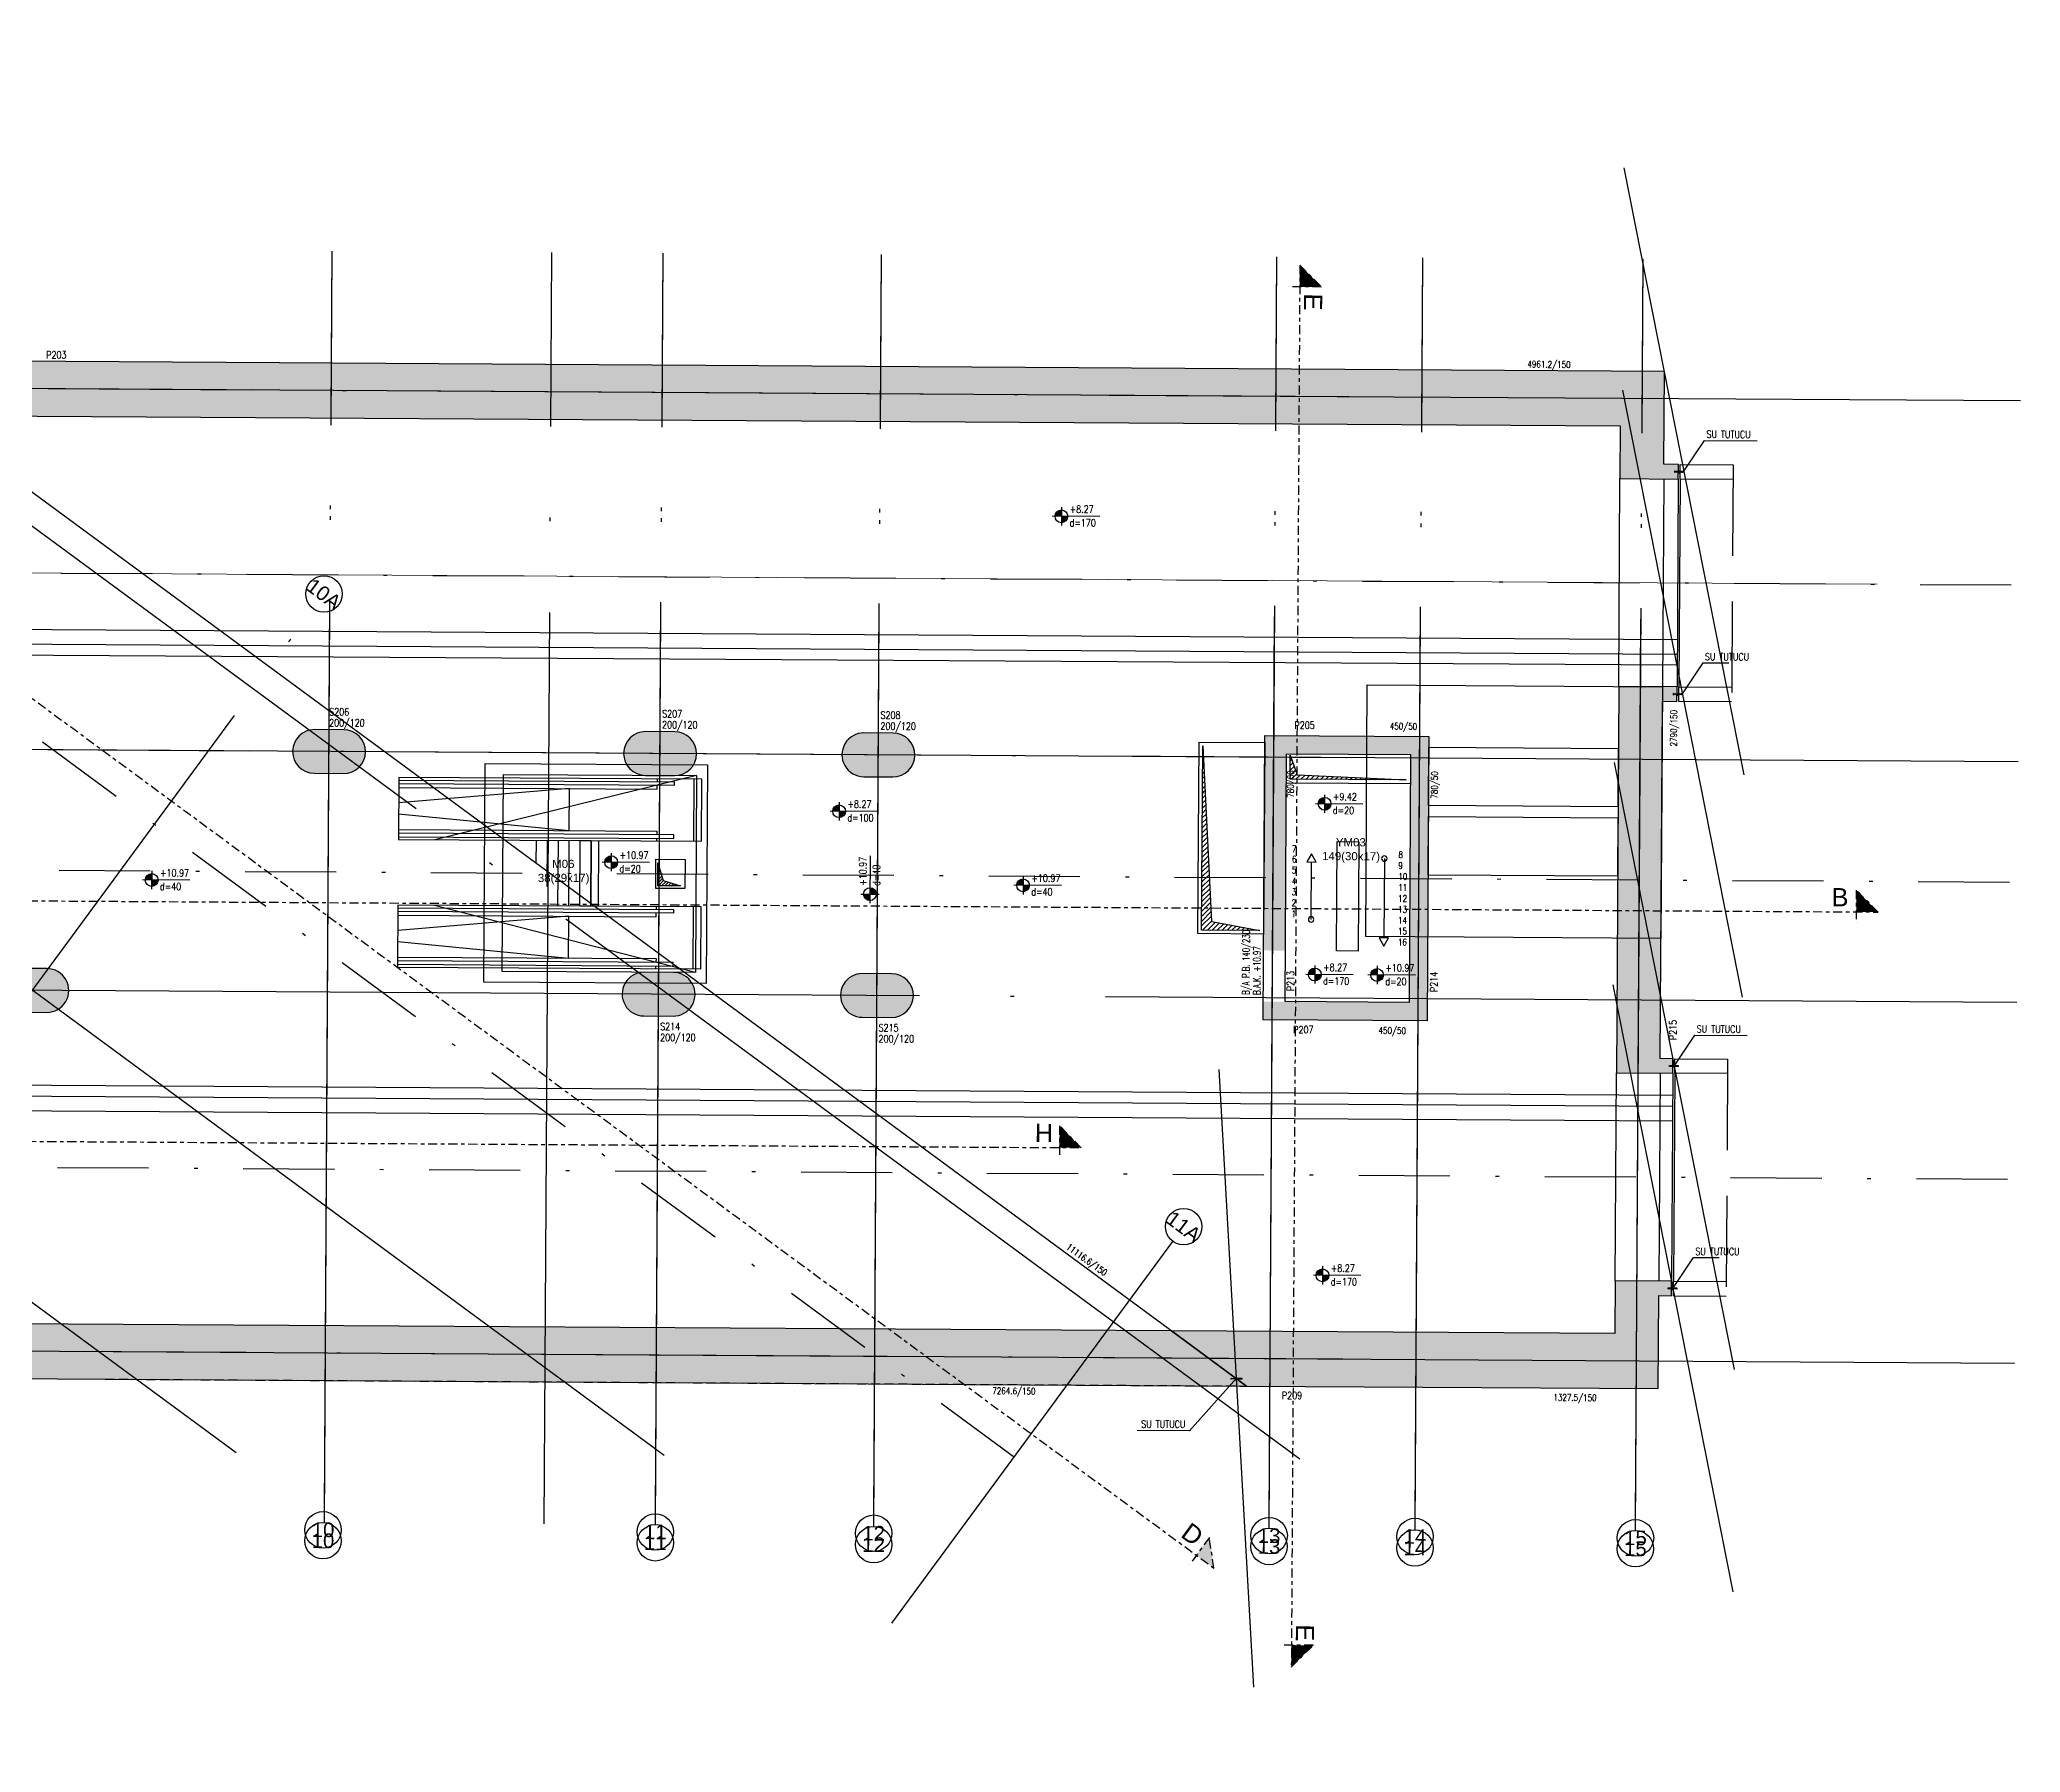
# Model space of a CAD drawing. Header units: millimetres. Extents: x 400392 to 401381, y 4543975 to 4544147.
# Drawn here: x 400764.5 to 400818.8, y 4544069.3 to 4544116.2 of the extents above; entities that cross this region are included whole.
import ezdxf
from ezdxf.enums import TextEntityAlignment as Align

# ---------------------------------------------------------------- set-up
doc = ezdxf.new("R2010")
doc.units = ezdxf.units.MM
for name, pattern in [('ACAD_ISO05W100', [33, 24, -3, 0, -3, 0, -3]), ('AKS', [3, 2.5, -0.25, 0, -0.25]), ('CENTER', [2, 1.25, -0.25, 0.25, -0.25]), ('CIZGI', [0.4, 0.25, -0.15]), ('CONTINU', [0]), ('DASHDOT2', [0.5, 0.25, -0.125, 0, -0.125]), ('HIDDEN', [0.375, 0.25, -0.125]), ('UUC-ST-KAL-I05-101-U-000$0$ACAD_ISO05W100', [33, 24, -3, 0, -3, 0, -3])]:
    doc.linetypes.add(name, pattern=pattern)
doc.layers.add('A-DETL', color=90, linetype='Continuous', lineweight=15)
for name, color, linetype in [('aks prota', 2, 'AKS'), ('bosluk prota', 2, 'Continuous'), ('bosluk tarama prota', 8, 'Continuous'), ('boşluk prota', 2, 'Continuous'), ('boşluk taraması prota', 252, 'Continuous'), ('caks prota', 4, 'Continuous'), ('iderzi_PROTA', 3, 'Continuous'), ('kesit tarama prota', 252, 'Continuous'), ('kiriş prota', 6, 'Continuous'), ('kolon prota', 1, 'Continuous'), ('kolon tarama prota', 252, 'Continuous'), ('lkolon prota', 4, 'Continuous'), ('lperde prota', 4, 'Continuous'), ('merdiven prota', 2, 'Continuous'), ('metraj prota', 2, 'Continuous'), ('not yazısı prota', 6, 'Continuous'), ('not çizgisi prota', 4, 'Continuous'), ('perde prota', 1, 'Continuous'), ('PRT-AL-TUNEL_EKSENI', 14, 'DASHDOT2'), ('PRT-MI-ad_dim', 8, 'Continuous'), ('prt-s-taxis', 7, 'Continuous'), ('skesit prota', 7, 'Continuous'), ('st-s_level (kot)', 6, 'Continuous'), ('st-s_levelmark (kot işareti)', 4, 'Continuous'), ('st_s_not çizgisi', 4, 'CIZGI'), ('st_s_su tutucu', 2, 'Continuous'), ('st_s_ölçü', 4, 'Continuous'), ('taks prota', 7, 'Continuous'), ('temel prota', 6, 'Continuous'), ('tkesit prota', 7, 'Continuous'), ('tkolon prota', 6, 'Continuous'), ('tnot prota', 4, 'Continuous'), ('tperde prota', 6, 'Continuous'), ('UUC-ST-KAL-I05-101-U-000$0$st_s_su tutucu', 2, 'Continuous')]:
    doc.layers.add(name, color=color, linetype=linetype)
doc.styles.add('Arial', font='Arial.ttf')
doc.styles.add('OLCU', font='romanstw.shx')
doc.styles.add('PRT-MI-a_Arial', font='Arial.ttf', dxfattribs={"height": 30})
doc.styles.add('TAKS', font='Arial Unicode.ttf')
doc.styles.add('tkolon', font='romanstw.shx')
doc.styles.add('TNOT', font='romanstw.shx', dxfattribs={"width": 0.8, "height": 250})
doc.styles.add('TSIMPLEX', font='romanstw.shx')
doc.dimstyles.new('1-50', dxfattribs={"dimtxt": 10, "dimasz": 4, "dimexe": 4, "dimexo": 8, "dimgap": 4, "dimtad": 1, "dimdec": 1, "dimrnd": 0.05, "dimzin": 9, "dimdsep": 46, "dimtxsty": 'OLCU', "dimblk1": 'OBLIQUE', "dimblk2": 'OBLIQUE', "dimsah": 1, "dimcen": 2, "dimdle": 4, "dimclrd": 4, "dimclre": 4, "dimclrt": 3, "dimadec": 1, "dimazin": 0, "dimtfac": 1, "dimtdec": 1, "dimtix": 1, "dimtmove": 2, "dimatfit": 3, "dimldrblk": 'OBLIQUE', "dimfxl": 1, "dimtvp": 1, "dimtolj": 1, "dimtzin": 1, "dimarcsym": 0})

# ---------------------------------------------------------------- blocks, each defined once
blk = doc.blocks.new('A$C5FA63770')
at = {"color": 253}
blk.add_lwpolyline([(-574.4, 268.9), (-574.4, 98.9)], dxfattribs=at)
at = {"layer": 'st_s_ölçü', "color": 252, "ltscale": 0.1}
blk.add_line((236, 98.9), (236, 268.9), dxfattribs=at)
for points in [[(-574.4, 98.9), (257, 98.9), (257, 268.9), (-574.4, 268.9)], [(-574.4, 261.4), (181.3, 261.4), (181.3, 251.7), (-574.4, 251.7)], [(-574.4, 241.4), (134.3, 241.4), (134.3, 251.7)], [(-574.4, 168.9), (-105.9, 126.4), (-105.9, 241.4), (-574.4, 198.9)], [(134.3, 268.9), (134.3, 261.4)], [(-574.4, 126.4), (134.3, 126.4), (134.3, 116.2)], [(-574.4, 106.4), (181.3, 106.4), (181.3, 116.2), (-574.4, 116.2)], [(134.3, 98.9), (134.3, 106.4)]]:
    blk.add_lwpolyline(points, dxfattribs=at)
blk = doc.blocks.new('_Oblique')
at = {"layer": 'st_s_ölçü', "lineweight": -2}
blk.add_line((-0.5, -0.5), (0.5, 0.5), dxfattribs=at)
blk = doc.blocks.new('Stair_Anotation')
at = {"color": 0, "style": 'PRT-MI-a_Arial'}
blk.add_attdef('M.ADI', text='', height=0.2, dxfattribs=at).set_placement((0, 0), align=Align.BOTTOM_CENTER)
blk.add_attdef('BAS.SAYI-(EN-RIHT)', text='', height=0.2, dxfattribs=at).set_placement((0, -0.08), align=Align.TOP_CENTER)
blk = doc.blocks.new('PLAN_KOT')
at = {"layer": 'st-s_levelmark (kot işareti)'}
h = blk.add_hatch(color=256, dxfattribs=at)
h.paths.add_polyline_path([(0, 17.5, 0.414214), (-17.5, 0), (0, 0)])
h.paths.add_polyline_path([(17.5, 0), (0, 0), (0, -17.5, 0.414214)])
for p, q in [((105, 0), (-25, 0)), ((0, 25), (0, -25))]:
    blk.add_line(p, q, dxfattribs=at)
blk.add_circle((0, 0), 17.5, dxfattribs=at)
at = {"layer": 'st-s_level (kot)', "color": 6, "style": 'OLCU', "width": 0.8}
for tag, p in [('KOT', (22.7, 9.8)), ('DÖŞEME_KALINLIĞI', (22.7, -27.6))]:
    blk.add_attdef(tag, p, '', height=20, dxfattribs=at)
blk = doc.blocks.new('*U69')
at = {"layer": 'metraj prota', "color": 4}
blk.add_lwpolyline([(-180, 0), (-157.5, 13), (-157.5, -13)], close=True, dxfattribs=at)
blk.add_lwpolyline([(0, 0), (-157.5, 0)], dxfattribs=at)
blk.add_circle((0, 0), 7.5, dxfattribs=at)
blk = doc.blocks.new('*U70')
at = {"layer": 'metraj prota', "color": 4}
blk.add_lwpolyline([(-240, 0), (-217.5, 13), (-217.5, -13)], close=True, dxfattribs=at)
blk.add_lwpolyline([(0, 0), (-217.5, 0)], dxfattribs=at)
blk.add_circle((0, 0), 7.5, dxfattribs=at)
blk = doc.blocks.new('D')
at = {"layer": 'st_s_su tutucu', "linetype": 'CONTINU', "ltscale": 0.2}
for p, q in [((-39988, 52508), (-39993, 52508)), ((-39993, 52508), (-39993, 52507)), ((-39993, 52507), (-39991, 52506)), ((-39991, 52499), (-39992, 52499)), ((-39992, 52499), (-39992, 52498)), ((-39992, 52498), (-39991, 52498)), ((-39991, 52489), (-39992, 52489)), ((-39992, 52489), (-39992, 52488)), ((-39992, 52488), (-39991, 52488)), ((-39991, 52506), (-39991, 52499)), ((-39991, 52498), (-39991, 52489)), ((-39991, 52488), (-39991, 52479)), ((-39990, 52506), (-39988, 52507)), ((-39990, 52499), (-39990, 52506)), ((-39989, 52499), (-39990, 52499)), ((-39990, 52489), (-39990, 52498)), ((-39990, 52498), (-39989, 52498)), ((-39989, 52489), (-39990, 52489)), ((-39990, 52479), (-39990, 52488)), ((-39990, 52488), (-39989, 52488)), ((-39989, 52498), (-39989, 52499)), ((-39989, 52488), (-39989, 52489)), ((-39988, 52507), (-39988, 52508)), ((-39993, 52449), (-39991, 52450)), ((-39993, 52448), (-39993, 52449)), ((-39988, 52448), (-39993, 52448)), ((-39991, 52479), (-39992, 52479)), ((-39992, 52479), (-39992, 52478)), ((-39992, 52478), (-39991, 52478)), ((-39992, 52468), (-39992, 52469)), ((-39992, 52469), (-39991, 52469)), ((-39991, 52468), (-39992, 52468)), ((-39992, 52458), (-39992, 52459)), ((-39992, 52459), (-39991, 52459)), ((-39991, 52458), (-39992, 52458)), ((-39991, 52469), (-39991, 52478)), ((-39991, 52459), (-39991, 52468)), ((-39991, 52450), (-39991, 52458)), ((-39989, 52479), (-39990, 52479)), ((-39990, 52478), (-39989, 52478)), ((-39990, 52478), (-39990, 52469)), ((-39990, 52469), (-39989, 52469)), ((-39989, 52468), (-39990, 52468)), ((-39990, 52468), (-39990, 52459)), ((-39990, 52459), (-39989, 52459)), ((-39989, 52458), (-39990, 52458)), ((-39990, 52458), (-39990, 52450)), ((-39990, 52450), (-39988, 52449)), ((-39989, 52478), (-39989, 52479)), ((-39989, 52469), (-39989, 52468)), ((-39989, 52459), (-39989, 52458)), ((-39988, 52449), (-39988, 52448))]:
    blk.add_line(p, q, dxfattribs=at)

msp = doc.modelspace()

# ---------------------------------------------------------------- hatches: boundary and pattern name
at = {"layer": 'bosluk tarama prota'}
h = msp.add_hatch(dxfattribs=at)
h.set_pattern_fill('ANSI31', color=256, scale=0.5, angle=204.7693)
h.set_pattern_definition([(44.76931, (400812.21944, 4544096.09106), (-0.04401587, 0.04437174), [])])
h.paths.add_polyline_path([(400781.432, 4544093.037), (400781.434, 4544093.671), (400781.578, 4544093.185), (400782.061, 4544093.034)])
at = {"layer": 'boşluk taraması prota', "ltscale": 2}
h = msp.add_hatch(dxfattribs=at)
h.set_pattern_fill('ANSI31', color=256, scale=0.03, angle=-0.3484, style=0)
h.set_pattern_definition([(44.651624, (400091.64097, 4543684.81288), (-0.066941146, 0.067760183), [])])
h.paths.add_polyline_path([(400796.384, 4544096.873), (400796.621, 4544092.059), (400797.953, 4544091.814), (400796.353, 4544091.823)])
h = msp.add_hatch(dxfattribs=at)
h.set_pattern_fill('ANSI31', color=256, scale=0.03, angle=-0.3484, style=0)
h.set_pattern_definition([(44.651624, (400094.06888, 4543688.94819), (-0.066941146, 0.067760183), [])])
h.paths.add_polyline_path([(400798.785, 4544096.624), (400798.97, 4544096.084), (400801.963, 4544095.939), (400798.781, 4544095.959)])
at = {"layer": 'kesit tarama prota'}
h = msp.add_hatch(color=256, dxfattribs=at)
h.dxf.hatch_style = 1
h.paths.add_polyline_path([(400799.644, 4544109.46), (400799.047, 4544110.063), (400799.044, 4544109.463)])
h = msp.add_hatch(color=256, dxfattribs=at)
h.dxf.hatch_style = 1
h.paths.add_polyline_path([(400814.311, 4544092.921), (400814.907, 4544092.317), (400814.307, 4544092.321)])
h = msp.add_hatch(color=256, dxfattribs=at)
h.dxf.hatch_style = 1
h.paths.add_polyline_path([(400792.456, 4544086.456), (400793.052, 4544085.853), (400792.452, 4544085.856)])
h = msp.add_hatch(color=256, dxfattribs=at)
h.dxf.hatch_style = 1
h.paths.add_polyline_path([(400796.565, 4544075.159), (400796.692, 4544074.32), (400796.209, 4544074.676)])
h = msp.add_hatch(color=256, dxfattribs=at)
h.dxf.hatch_style = 1
h.paths.add_polyline_path([(400799.417, 4544072.206), (400798.813, 4544071.61), (400798.817, 4544072.21)])
at = {"layer": 'kolon tarama prota'}
h = msp.add_hatch(color=256, dxfattribs=at)
h.dxf.hatch_style = 1
h.paths.add_polyline_path([(400807.828, 4544104.204), (400809.428, 4544104.194), (400809.431, 4544104.594), (400809.031, 4544104.597), (400809.046, 4544107.147), (400759.348, 4544107.451), (400761.406, 4544105.936), (400807.837, 4544105.654)])
h = msp.add_hatch(color=256, dxfattribs=at)
h.dxf.hatch_style = 1
h.paths.add_polyline_path([(400808.991, 4544098.097), (400809.391, 4544098.094), (400809.394, 4544098.494), (400807.794, 4544098.504), (400807.729, 4544087.904), (400809.279, 4544087.895), (400809.282, 4544088.295), (400808.932, 4544088.297)])
h = msp.add_hatch(color=256, dxfattribs=at)
h.dxf.hatch_style = 1
edge = h.paths.add_edge_path()
edge.add_arc((400772.017, 4544096.721), 0.6, 89.6516, 269.6516)
edge.add_line((400772.014, 4544096.122), (400772.814, 4544096.117))
edge.add_arc((400772.817, 4544096.717), 0.6, 269.6516, 449.6516)
edge.add_line((400772.821, 4544097.317), (400772.021, 4544097.321))
h = msp.add_hatch(color=256, dxfattribs=at)
h.dxf.hatch_style = 1
edge = h.paths.add_edge_path()
edge.add_arc((400781.097, 4544096.666), 0.6, 89.6516, 269.6516)
edge.add_line((400781.094, 4544096.066), (400781.893, 4544096.061))
edge.add_arc((400781.897, 4544096.661), 0.6, 269.6516, 449.6516)
edge.add_line((400781.901, 4544097.261), (400781.101, 4544097.266))
h = msp.add_hatch(color=256, dxfattribs=at)
h.dxf.hatch_style = 1
edge = h.paths.add_edge_path()
edge.add_arc((400787.087, 4544096.63), 0.6, 89.6516, 269.6516)
edge.add_line((400787.083, 4544096.03), (400787.883, 4544096.025))
edge.add_arc((400787.887, 4544096.625), 0.6, 269.6516, 449.6516)
edge.add_line((400787.891, 4544097.225), (400787.091, 4544097.23))
h = msp.add_hatch(color=256, dxfattribs=at)
h.dxf.hatch_style = 1
h.paths.add_polyline_path([(400802.588, 4544097.136), (400798.088, 4544097.163), (400798.052, 4544091.263), (400798.652, 4544091.26), (400798.685, 4544096.659), (400802.085, 4544096.639), (400802.044, 4544089.839), (400798.044, 4544089.863), (400798.041, 4544089.363), (400802.541, 4544089.336)])
h = msp.add_hatch(color=256, dxfattribs=at)
h.dxf.hatch_style = 1
h.paths.add_polyline_path([(400802.588, 4544097.136), (400798.088, 4544097.163), (400798.052, 4544091.263), (400798.652, 4544091.26), (400798.685, 4544096.659), (400802.085, 4544096.639), (400802.044, 4544089.839), (400798.044, 4544089.863), (400798.041, 4544089.363), (400802.541, 4544089.336)])
h = msp.add_hatch(color=256, dxfattribs=at)
h.dxf.hatch_style = 1
edge = h.paths.add_edge_path()
edge.add_arc((400763.878, 4544090.171), 0.6, 89.6516, 269.6516)
edge.add_line((400763.874, 4544089.571), (400764.674, 4544089.566))
edge.add_arc((400764.678, 4544090.166), 0.6, 269.6516, 449.6516)
edge.add_line((400764.681, 4544090.766), (400763.881, 4544090.771))
h = msp.add_hatch(color=256, dxfattribs=at)
h.dxf.hatch_style = 1
edge = h.paths.add_edge_path()
edge.add_arc((400781.057, 4544090.066), 0.6, 89.6516, 269.6516)
edge.add_line((400781.053, 4544089.466), (400781.853, 4544089.462))
edge.add_arc((400781.857, 4544090.062), 0.6, 269.6516, 449.6516)
edge.add_line((400781.861, 4544090.662), (400781.061, 4544090.666))
h = msp.add_hatch(color=256, dxfattribs=at)
h.dxf.hatch_style = 1
edge = h.paths.add_edge_path()
edge.add_arc((400787.047, 4544090.03), 0.6, 89.6516, 269.6516)
edge.add_line((400787.043, 4544089.43), (400787.843, 4544089.425))
edge.add_arc((400787.847, 4544090.025), 0.6, 269.6516, 449.6516)
edge.add_line((400787.851, 4544090.625), (400787.051, 4544090.63))
h = msp.add_hatch(color=256, dxfattribs=at)
h.dxf.hatch_style = 1
h.paths.add_polyline_path([(400797.582, 4544079.316), (400808.877, 4544079.247), (400808.892, 4544081.797), (400809.242, 4544081.795), (400809.245, 4544082.195), (400807.695, 4544082.204), (400807.686, 4544080.754), (400795.526, 4544080.828)])
h = msp.add_hatch(color=256, dxfattribs=at)
h.dxf.hatch_style = 1
h.paths.add_polyline_path([(400795.526, 4544080.828), (400722.882, 4544081.27), (400724.937, 4544079.757), (400797.582, 4544079.316)])

# ---------------------------------------------------------------- linework, layer by layer
at = {"layer": 'A-DETL', "color": 1, "lineweight": 5}
msp.add_lwpolyline([(400656.435, 4544102.274), (400814.882, 4544101.311)], dxfattribs=at)
at = {"layer": 'aks prota', "ltscale": 10}
for p, q in [((400799.046, 4544077.307), (400704.865, 4544146.612)), ((400799.046, 4544077.307), (400704.865, 4544146.612)), ((400781.608, 4544077.413), (400698.79, 4544138.356)), ((400781.608, 4544077.413), (400698.79, 4544138.356)), ((400781.608, 4544077.413), (400698.79, 4544138.356)), ((400769.869, 4544077.484), (400694.701, 4544132.799)), ((400769.869, 4544077.484), (400694.701, 4544132.799)), ((400772.289, 4544075.573), (400772.501, 4544110.44)), ((400772.291, 4544075.871), (400772.501, 4544110.44)), ((400778.319, 4544075.536), (400778.531, 4544110.403)), ((400781.369, 4544075.517), (400781.581, 4544110.385)), ((400781.37, 4544075.816), (400781.581, 4544110.385)), ((400787.358, 4544075.467), (400787.57, 4544110.348)), ((400787.36, 4544075.78), (400787.57, 4544110.348)), ((400798.203, 4544075.415), (400798.415, 4544110.288)), ((400798.205, 4544075.714), (400798.415, 4544110.288)), ((400802.206, 4544075.376), (400802.418, 4544110.249)), ((400802.208, 4544075.69), (400802.418, 4544110.263)), ((400808.253, 4544075.354), (400808.465, 4544110.227)), ((400808.255, 4544075.653), (400808.465, 4544110.227)), ((400818.812, 4544106.337), (400652.896, 4544107.346)), ((400818.812, 4544106.337), (400652.896, 4544107.346)), ((400800.39, 4544106.449), (400676.98, 4544107.2)), ((400755.01, 4544077.575), (400771.982, 4544100.637)), ((400755.01, 4544077.575), (400771.982, 4544100.637)), ((400755.01, 4544077.575), (400771.982, 4544100.637)), ((400818.752, 4544096.437), (400652.836, 4544097.446)), ((400818.752, 4544096.437), (400652.836, 4544097.446)), ((400800.33, 4544096.549), (400676.92, 4544097.3)), ((400818.712, 4544089.837), (400652.795, 4544090.846)), ((400818.712, 4544089.837), (400652.795, 4544090.846)), ((400787.859, 4544072.813), (400795.564, 4544083.283)), ((400818.651, 4544079.938), (400652.735, 4544080.946)), ((400818.651, 4544079.938), (400652.735, 4544080.946)), ((400800.23, 4544080.05), (400676.819, 4544080.8))]:
    msp.add_line(p, q, dxfattribs=at)
at = {"layer": 'bosluk prota'}
msp.add_lwpolyline([(400781.432, 4544093.037), (400781.434, 4544093.671), (400781.578, 4544093.185), (400782.061, 4544093.034)], close=True, dxfattribs=at)
at = {"layer": 'boşluk prota', "ltscale": 0.05}
for points in [[(400796.384, 4544096.873), (400796.621, 4544092.059), (400797.953, 4544091.814), (400796.353, 4544091.823)], [(400798.785, 4544096.624), (400798.97, 4544096.084), (400801.963, 4544095.939), (400798.781, 4544095.959)]]:
    msp.add_lwpolyline(points, close=True, dxfattribs=at)
at = {"layer": 'caks prota', "ltscale": 0.05}
for centre in [(400772.276, 4544101.042), (400772.276, 4544101.042), (400772.276, 4544101.042), (400795.859, 4544083.688), (400772.251, 4544075.074), (400772.253, 4544075.373), (400781.366, 4544075.017), (400781.367, 4544075.316), (400787.357, 4544074.967), (400787.359, 4544075.28), (400798.204, 4544075.214), (400802.205, 4544075.19), (400808.253, 4544075.153), (400798.202, 4544074.915), (400802.203, 4544074.876), (400808.251, 4544074.854)]:
    msp.add_circle(centre, 0.5, dxfattribs=at)
at = {"layer": 'iderzi_PROTA', "linetype": 'ACAD_ISO05W100', "ltscale": 2}
msp.add_line((400797.582, 4544079.316), (400759.351, 4544107.449), dxfattribs=at)
at = {"layer": 'kiriş prota'}
for p, q in [((400657.905, 4544100.715), (400809.402, 4544099.794)), ((400657.824, 4544087.516), (400809.271, 4544086.595))]:
    msp.add_line(p, q, dxfattribs=at)
for points in [[(400796.284, 4544096.974), (400798.084, 4544096.963), (400798.052, 4544091.713), (400796.252, 4544091.724)], [(400779.607, 4544094.275), (400779.807, 4544094.274), (400779.796, 4544092.474), (400779.596, 4544092.475)], [(400800.068, 4544094.251), (400800.668, 4544094.247), (400800.65, 4544091.247), (400800.05, 4544091.251)]]:
    msp.add_lwpolyline(points, close=True, dxfattribs=at)
msp.add_lwpolyline([(400798.68, 4544095.859), (400802.08, 4544095.839)], dxfattribs=at)
at = {"layer": 'kolon prota', "color": 1}
for points in [[(400772.021, 4544097.321, 1), (400772.014, 4544096.122), (400772.814, 4544096.117, 1), (400772.821, 4544097.317)], [(400781.101, 4544097.266, 1), (400781.094, 4544096.066), (400781.893, 4544096.061, 1), (400781.901, 4544097.261)], [(400787.091, 4544097.23, 1), (400787.083, 4544096.03), (400787.883, 4544096.025, 1), (400787.891, 4544097.225)], [(400763.881, 4544090.771, 1), (400763.874, 4544089.571), (400764.674, 4544089.566, 1), (400764.681, 4544090.766)], [(400781.061, 4544090.666, 1), (400781.053, 4544089.466), (400781.853, 4544089.462, 1), (400781.861, 4544090.662)], [(400787.051, 4544090.63, 1), (400787.043, 4544089.43), (400787.843, 4544089.425, 1), (400787.851, 4544090.625)]]:
    msp.add_lwpolyline(points, format="xyb", close=True, dxfattribs=at)
at = {"layer": 'kolon tarama prota'}
msp.add_line((400809.478, 4544104.194), (400809.444, 4544098.494), dxfattribs=at)
for points in [[(400810.928, 4544104.185), (400809.478, 4544104.194), (400809.481, 4544104.594), (400810.931, 4544104.585)], [(400810.891, 4544098.085), (400809.441, 4544098.094), (400809.444, 4544098.494), (400810.894, 4544098.485)], [(400810.779, 4544087.886), (400809.329, 4544087.894), (400809.332, 4544088.294), (400810.782, 4544088.286)], [(400809.329, 4544087.894), (400809.295, 4544082.195)], [(400809.292, 4544081.795), (400809.295, 4544082.195), (400810.745, 4544082.186)], [(400809.292, 4544081.795), (400810.742, 4544081.786)]]:
    msp.add_lwpolyline(points, dxfattribs=at)
at = {"layer": 'kolon tarama prota', "linetype": 'HIDDEN', "ltscale": 10}
for points in [[(400810.931, 4544104.585), (400810.891, 4544098.085)], [(400810.782, 4544088.286), (400810.742, 4544081.786)]]:
    msp.add_lwpolyline(points, dxfattribs=at)
at = {"layer": 'merdiven prota', "linetype": 'HIDDEN', "ltscale": 10}
for p, q in [((400778.103, 4544093.657), (400778.107, 4544094.284)), ((400778.399, 4544093.018), (400778.407, 4544094.283)), ((400778.696, 4544092.481), (400778.707, 4544094.281)), ((400778.996, 4544092.479), (400779.007, 4544094.279)), ((400779.296, 4544092.477), (400779.307, 4544094.277)), ((400779.596, 4544092.475), (400779.607, 4544094.275))]:
    msp.add_line(p, q, dxfattribs=at)
at = {"layer": 'perde prota'}
for points in [[(400807.828, 4544104.204), (400809.428, 4544104.194), (400809.431, 4544104.594), (400809.031, 4544104.597), (400809.046, 4544107.147), (400759.348, 4544107.451), (400761.406, 4544105.936), (400807.837, 4544105.654)], [(400798.088, 4544097.163), (400802.588, 4544097.136), (400802.541, 4544089.336), (400798.041, 4544089.363)], [(400798.685, 4544096.659), (400802.085, 4544096.639), (400802.044, 4544089.839), (400798.644, 4544089.859)], [(400797.582, 4544079.316), (400808.877, 4544079.247), (400808.892, 4544081.797), (400809.242, 4544081.795), (400809.245, 4544082.195), (400807.695, 4544082.204), (400807.686, 4544080.754), (400795.526, 4544080.828)], [(400795.526, 4544080.828), (400722.882, 4544081.27), (400724.937, 4544079.757), (400797.582, 4544079.316)]]:
    msp.add_lwpolyline(points, close=True, dxfattribs=at)
for points in [[(400807.729, 4544087.904), (400809.279, 4544087.895), (400809.282, 4544088.295), (400808.932, 4544088.297), (400808.991, 4544098.097), (400809.391, 4544098.094), (400809.394, 4544098.494), (400807.794, 4544098.504)], [(400807.794, 4544098.504), (400807.729, 4544087.904)]]:
    msp.add_lwpolyline(points, dxfattribs=at)
at = {"layer": 'perde prota', "linetype": 'HIDDEN'}
msp.add_lwpolyline([(400766.278, 4544079.506), (400797.582, 4544079.316)], dxfattribs=at)
at = {"layer": 'PRT-AL-TUNEL_EKSENI', "ltscale": 10}
for p, q in [((400791.22, 4544077.354), (400702.139, 4544142.907)), ((400652.865, 4544102.296), (400818.781, 4544101.287)), ((400652.815, 4544094.146), (400818.732, 4544093.137)), ((400652.766, 4544085.996), (400818.682, 4544084.988))]:
    msp.add_line(p, q, dxfattribs=at)
at = {"layer": 'skesit prota', "linetype": 'CENTER', "ltscale": 0.2}
for p, q in [((400799.047, 4544110.063), (400799.644, 4544109.46)), ((400799.644, 4544109.46), (400798.744, 4544109.465)), ((400814.311, 4544092.921), (400814.306, 4544092.021)), ((400814.907, 4544092.317), (400814.311, 4544092.921)), ((400792.456, 4544086.456), (400792.451, 4544085.556)), ((400793.052, 4544085.853), (400792.456, 4544086.456)), ((400796.565, 4544075.159), (400796.031, 4544074.434)), ((400796.692, 4544074.32), (400796.565, 4544075.159)), ((400799.417, 4544072.206), (400798.517, 4544072.212)), ((400798.813, 4544071.61), (400799.417, 4544072.206))]:
    msp.add_line(p, q, dxfattribs=at)
for points in [[(400701.09, 4544144.672), (400796.692, 4544074.32)], [(400799.047, 4544110.063), (400798.813, 4544071.61)], [(400648.13, 4544093.332), (400814.907, 4544092.317)], [(400714.088, 4544086.333), (400793.052, 4544085.853)]]:
    msp.add_lwpolyline(points, dxfattribs=at)
at = {"layer": 'temel prota'}
msp.add_line((400809.428, 4544104.194), (400809.394, 4544098.494), dxfattribs=at)
at = {"layer": 'temel prota', "color": 5}
for p, q in [((400657.9, 4544100.015), (400809.397, 4544099.094)), ((400657.902, 4544100.315), (400809.399, 4544099.394)), ((400657.829, 4544088.216), (400809.276, 4544087.295)), ((400657.827, 4544087.916), (400809.274, 4544086.995))]:
    msp.add_line(p, q, dxfattribs=at)
at = {"layer": 'temel prota'}
for points in [[(400807.794, 4544098.504), (400807.828, 4544104.204)], [(400809.028, 4544104.197), (400808.994, 4544098.497)], [(400807.695, 4544082.204), (400807.729, 4544087.904)], [(400808.929, 4544087.897), (400808.895, 4544082.197)], [(400809.279, 4544087.895), (400809.245, 4544082.195)]]:
    msp.add_lwpolyline(points, dxfattribs=at)
at = {"layer": 'temel prota', "color": 5}
for points in [[(400800.897, 4544098.546), (400808.994, 4544098.497), (400808.952, 4544091.595), (400800.855, 4544091.644)], [(400802.586, 4544096.836), (400807.783, 4544096.804), (400807.774, 4544095.203), (400802.577, 4544095.235)], [(400776.7, 4544096.393), (400782.8, 4544096.356), (400782.764, 4544090.356), (400776.664, 4544090.393)], [(400777.199, 4544096.09), (400782.498, 4544096.058), (400782.466, 4544090.658), (400777.166, 4544090.69)], [(400802.575, 4544094.935), (400807.772, 4544094.903), (400807.762, 4544093.302), (400802.565, 4544093.333)], [(400779.307, 4544094.277), (400779.607, 4544094.275), (400779.596, 4544092.475), (400779.296, 4544092.477)]]:
    msp.add_lwpolyline(points, close=True, dxfattribs=at)
at = {"layer": 'temel prota', "color": 4}
for points in [[(400782.498, 4544096.058), (400775.319, 4544094.301)], [(400782.466, 4544090.658), (400775.308, 4544092.501)]]:
    msp.add_lwpolyline(points, dxfattribs=at)
at = {"layer": 'temel prota'}
msp.add_lwpolyline([(400781.381, 4544092.963), (400781.385, 4544093.763), (400782.185, 4544093.76), (400782.181, 4544092.96)], close=True, dxfattribs=at)
at = {"layer": 'UUC-ST-KAL-I05-101-U-000$0$st_s_su tutucu', "linetype": 'UUC-ST-KAL-I05-101-U-000$0$ACAD_ISO05W100', "ltscale": 0.05}
for points in [[(400809.474, 4544104.373, -0.57735), (400809.472, 4544104.371), (400809.437, 4544104.371, -0.57735), (400809.436, 4544104.374), (400809.448, 4544104.394, 0.57735), (400809.446, 4544104.397), (400809.401, 4544104.397), (400809.401, 4544104.403), (400809.396, 4544104.403), (400809.396, 4544104.397), (400809.364, 4544104.397), (400809.364, 4544104.403), (400809.36, 4544104.403), (400809.36, 4544104.397), (400809.339, 4544104.397), (400809.33, 4544104.41), (400809.325, 4544104.41), (400809.325, 4544104.379), (400809.33, 4544104.379), (400809.339, 4544104.392), (400809.36, 4544104.392), (400809.36, 4544104.386), (400809.364, 4544104.386), (400809.364, 4544104.392), (400809.396, 4544104.392), (400809.396, 4544104.386), (400809.4, 4544104.386), (400809.401, 4544104.392), (400809.438, 4544104.392, -0.57735), (400809.44, 4544104.389), (400809.428, 4544104.369, 0.57735), (400809.43, 4544104.367), (400809.48, 4544104.366, 0.57735), (400809.481, 4544104.369), (400809.47, 4544104.389, -0.57735), (400809.472, 4544104.391), (400809.51, 4544104.391), (400809.509, 4544104.385), (400809.514, 4544104.385), (400809.514, 4544104.391), (400809.546, 4544104.391), (400809.546, 4544104.385), (400809.55, 4544104.385), (400809.55, 4544104.391), (400809.571, 4544104.391), (400809.58, 4544104.378), (400809.585, 4544104.378), (400809.585, 4544104.409), (400809.58, 4544104.409), (400809.571, 4544104.396), (400809.551, 4544104.396), (400809.551, 4544104.402), (400809.546, 4544104.402), (400809.546, 4544104.396), (400809.514, 4544104.396), (400809.514, 4544104.402), (400809.51, 4544104.402), (400809.51, 4544104.396), (400809.464, 4544104.397, 0.57735), (400809.462, 4544104.394)], [(400809.437, 4544098.273, -0.57735), (400809.435, 4544098.271), (400809.4, 4544098.271, -0.57735), (400809.399, 4544098.274), (400809.411, 4544098.294, 0.57735), (400809.409, 4544098.297), (400809.363, 4544098.297), (400809.364, 4544098.303), (400809.359, 4544098.303), (400809.359, 4544098.297), (400809.327, 4544098.297), (400809.327, 4544098.303), (400809.323, 4544098.303), (400809.323, 4544098.297), (400809.302, 4544098.297), (400809.293, 4544098.31), (400809.288, 4544098.311), (400809.288, 4544098.279), (400809.293, 4544098.279), (400809.302, 4544098.292), (400809.322, 4544098.292), (400809.322, 4544098.286), (400809.327, 4544098.286), (400809.327, 4544098.292), (400809.359, 4544098.292), (400809.359, 4544098.286), (400809.363, 4544098.286), (400809.363, 4544098.292), (400809.401, 4544098.292, -0.57735), (400809.403, 4544098.289), (400809.391, 4544098.269, 0.57735), (400809.393, 4544098.267), (400809.443, 4544098.267, 0.57735), (400809.444, 4544098.269), (400809.433, 4544098.289, -0.57735), (400809.435, 4544098.291), (400809.472, 4544098.291), (400809.472, 4544098.285), (400809.477, 4544098.285), (400809.477, 4544098.291), (400809.509, 4544098.291), (400809.509, 4544098.285), (400809.513, 4544098.285), (400809.513, 4544098.291), (400809.534, 4544098.291), (400809.543, 4544098.278), (400809.548, 4544098.278), (400809.548, 4544098.309), (400809.543, 4544098.309), (400809.534, 4544098.296), (400809.513, 4544098.296), (400809.513, 4544098.302), (400809.509, 4544098.302), (400809.509, 4544098.296), (400809.477, 4544098.296), (400809.477, 4544098.302), (400809.473, 4544098.302), (400809.472, 4544098.296), (400809.427, 4544098.297, 0.57735), (400809.425, 4544098.294)], [(400809.325, 4544088.074, -0.57735), (400809.323, 4544088.071), (400809.288, 4544088.072, -0.57735), (400809.287, 4544088.074), (400809.299, 4544088.095, 0.57735), (400809.297, 4544088.097), (400809.251, 4544088.098), (400809.251, 4544088.103), (400809.247, 4544088.103), (400809.247, 4544088.098), (400809.215, 4544088.098), (400809.215, 4544088.104), (400809.211, 4544088.104), (400809.211, 4544088.098), (400809.19, 4544088.098), (400809.181, 4544088.111), (400809.176, 4544088.111), (400809.176, 4544088.08), (400809.181, 4544088.08), (400809.19, 4544088.093), (400809.21, 4544088.093), (400809.21, 4544088.087), (400809.215, 4544088.087), (400809.215, 4544088.093), (400809.247, 4544088.092), (400809.247, 4544088.087), (400809.251, 4544088.086), (400809.251, 4544088.092), (400809.289, 4544088.092, -0.57735), (400809.291, 4544088.09), (400809.279, 4544088.07, 0.57735), (400809.281, 4544088.067), (400809.331, 4544088.067, 0.57735), (400809.332, 4544088.07), (400809.321, 4544088.089, -0.57735), (400809.323, 4544088.092), (400809.36, 4544088.092), (400809.36, 4544088.086), (400809.365, 4544088.086), (400809.365, 4544088.092), (400809.397, 4544088.091), (400809.397, 4544088.086), (400809.401, 4544088.086), (400809.401, 4544088.091), (400809.422, 4544088.091), (400809.431, 4544088.078), (400809.436, 4544088.078), (400809.436, 4544088.109), (400809.431, 4544088.109), (400809.422, 4544088.097), (400809.401, 4544088.097), (400809.401, 4544088.102), (400809.397, 4544088.103), (400809.397, 4544088.097), (400809.365, 4544088.097), (400809.365, 4544088.103), (400809.36, 4544088.103), (400809.36, 4544088.097), (400809.315, 4544088.097, 0.57735), (400809.313, 4544088.095)], [(400809.288, 4544081.974, -0.57735), (400809.286, 4544081.972), (400809.251, 4544081.972, -0.57735), (400809.25, 4544081.974), (400809.262, 4544081.995, 0.57735), (400809.26, 4544081.997), (400809.214, 4544081.998), (400809.214, 4544082.004), (400809.21, 4544082.004), (400809.21, 4544081.998), (400809.178, 4544081.998), (400809.178, 4544082.004), (400809.173, 4544082.004), (400809.173, 4544081.998), (400809.153, 4544081.998), (400809.144, 4544082.011), (400809.139, 4544082.011), (400809.139, 4544081.98), (400809.144, 4544081.98), (400809.153, 4544081.993), (400809.173, 4544081.993), (400809.173, 4544081.987), (400809.177, 4544081.987), (400809.177, 4544081.993), (400809.21, 4544081.992), (400809.21, 4544081.987), (400809.214, 4544081.987), (400809.214, 4544081.992), (400809.252, 4544081.992, -0.57735), (400809.254, 4544081.99), (400809.242, 4544081.97, 0.57735), (400809.244, 4544081.967), (400809.294, 4544081.967, 0.57735), (400809.295, 4544081.97), (400809.284, 4544081.989, -0.57735), (400809.286, 4544081.992), (400809.323, 4544081.992), (400809.323, 4544081.986), (400809.327, 4544081.986), (400809.327, 4544081.992), (400809.36, 4544081.992), (400809.36, 4544081.986), (400809.364, 4544081.986), (400809.364, 4544081.992), (400809.385, 4544081.991), (400809.394, 4544081.978), (400809.399, 4544081.978), (400809.399, 4544082.01), (400809.394, 4544082.01), (400809.385, 4544081.997), (400809.364, 4544081.997), (400809.364, 4544082.003), (400809.36, 4544082.003), (400809.36, 4544081.997), (400809.327, 4544081.997), (400809.328, 4544082.003), (400809.323, 4544082.003), (400809.323, 4544081.997), (400809.278, 4544081.997, 0.57735), (400809.276, 4544081.995)]]:
    msp.add_lwpolyline(points, format="xyb", close=True, dxfattribs=at)

# ---------------------------------------------------------------- block references
at = {"xscale": 0.00999999831050335, "yscale": 0.00999999831050335, "zscale": 0.00999999831050335, "rotation": 359.6516237529073}
for p in [(400780.057, 4544093.284), (400780.035, 4544089.784)]:
    msp.add_blockref('A$C5FA63770', p, dxfattribs=at)
at = {"layer": 'PRT-MI-ad_dim', "xscale": -0.009999998310503348, "yscale": 0.009999998310503352, "zscale": 0.009999998310503352}
for name, p, rotation in [('*U69', (400799.355, 4544092.115), 89.65162291963424), ('*U70', (400801.365, 4544093.783), 269.6516229196343)]:
    msp.add_blockref(name, p, dxfattribs=dict(at, rotation=rotation))
at = {"layer": 'prt-s-taxis'}
ref = msp.add_blockref('Stair_Anotation', (400800.454, 4544094.052), dxfattribs=dict(at, xscale=-1.124999809931627, yscale=1.124999809931627, zscale=1.124999809931627, rotation=359.6516237182642))
ref.add_attrib('M.ADI', 'YM03', dxfattribs={"layer": '0', "color": 0, "height": 0.225, "rotation": 359.6516, "style": 'PRT-MI-a_Arial'}).set_placement((400800.445, 4544094.052), align=Align.BOTTOM_CENTER)
ref.add_attrib('BAS.SAYI-(EN-RIHT)', '149(30x17)', dxfattribs={"layer": '0', "color": 0, "height": 0.225, "rotation": 359.6516, "style": 'PRT-MI-a_Arial'}).set_placement((400800.452, 4544093.962), align=Align.TOP_CENTER)
ref = msp.add_blockref('Stair_Anotation', (400778.853, 4544093.457), dxfattribs=dict(at, xscale=-1.124999809931627, yscale=1.124999809931627, zscale=1.124999809931627, rotation=0.200587007364188))
ref.add_attrib('M.ADI', 'M06', dxfattribs={"layer": '0', "color": 0, "height": 0.225, "rotation": 0.2006, "style": 'PRT-MI-a_Arial'}).set_placement((400778.844, 4544093.457), align=Align.BOTTOM_CENTER)
ref.add_attrib('BAS.SAYI-(EN-RIHT)', '38(29x17)', dxfattribs={"layer": '0', "color": 0, "height": 0.225, "rotation": 0.2006, "style": 'PRT-MI-a_Arial'}).set_placement((400778.852, 4544093.367), align=Align.TOP_CENTER)
at = {"layer": 'st-s_level (kot)', "linetype": 'CONTINU', "ltscale": 0.1}
for p, xscale, yscale, zscale, rotation, values in [((400792.506, 4544103.171), 0.00999999831050335, 0.00999999831050335, 0.00999999831050335, 359.6516237529073, {'KOT': '+8.27', 'DÖŞEME_KALINLIĞI': 'd=170'}), ((400799.726, 4544095.286), 0.00999999831050335, 0.00999999831050335, 0.00999999831050335, 359.6516237529073, {'KOT': '+9.42', 'DÖŞEME_KALINLIĞI': 'd=20'}), ((400786.409, 4544095.082), 0.00999999831050335, 0.00999999831050335, 0.00999999831050335, 359.6516237529073, {'KOT': '+8.27', 'DÖŞEME_KALINLIĞI': 'd=100'}), ((400780.157, 4544093.684), 0.00999999831050335, 0.00999999831050335, 0.00999999831050335, 359.6516237529073, {'KOT': '+10.97', 'DÖŞEME_KALINLIĞI': 'd=20'}), ((400767.552, 4544093.195), 0.00999999831050335, 0.00999999831050335, 0.00999999831050335, 359.6516237529073, {'KOT': '+10.97', 'DÖŞEME_KALINLIĞI': 'd=40'}), ((400787.255, 4544092.808), 0.009999998310503347, 0.009999998310503347, 0.009999998310503347, 89.65162375290727, {'KOT': '+10.97', 'DÖŞEME_KALINLIĞI': 'd=40'}), ((400791.455, 4544093.05), 0.00999999831050335, 0.00999999831050335, 0.00999999831050335, 359.6516237529073, {'KOT': '+10.97', 'DÖŞEME_KALINLIĞI': 'd=40'}), ((400799.457, 4544090.604), 0.00999999831050335, 0.00999999831050335, 0.00999999831050335, 359.6516237529073, {'KOT': '+8.27', 'DÖŞEME_KALINLIĞI': 'd=170'}), ((400801.165, 4544090.59), 0.00999999831050335, 0.00999999831050335, 0.00999999831050335, 359.6516237529073, {'KOT': '+10.97', 'DÖŞEME_KALINLIĞI': 'd=20'}), ((400799.668, 4544082.353), 0.00999999831050335, 0.00999999831050335, 0.00999999831050335, 359.6516237529073, {'KOT': '+8.27', 'DÖŞEME_KALINLIĞI': 'd=170'})]:
    msp.add_blockref('PLAN_KOT', p, dxfattribs=dict(at, xscale=xscale, yscale=yscale, zscale=zscale, rotation=rotation)).add_auto_attribs(values)
at = {"layer": 'st_s_ölçü', "xscale": 0.004999999155251673, "yscale": 0.004999999155251673, "zscale": 0.004999999155251673, "rotation": 269.6516237529073}
msp.add_blockref('D', (400533.715, 4543881.167), dxfattribs=at)

# ---------------------------------------------------------------- texts
at = {"layer": 'lkolon prota', "style": 'tkolon', "width": 0.8}
for p in [(400772.42, 4544097.41), (400781.551, 4544097.356), (400787.541, 4544097.32), (400781.499, 4544088.78), (400787.489, 4544088.744)]:
    msp.add_text('200/120', height=0.2, rotation=359.6516, dxfattribs=at).set_placement(p)
at = {"layer": 'lperde prota', "style": 'tkolon', "width": 0.8}
for s, rotation, p in [('4961.2/150', 359.2911, (400805.289, 4544107.345)), ('2790/150', 89.2911, (400809.296, 4544096.86)), ('450/50', 359.2911, (400801.513, 4544097.417)), ('780/60', 89.2911, (400798.788, 4544095.451)), ('780/50', 89.2911, (400802.734, 4544095.427)), ('450/50', 359.2911, (400801.205, 4544089.07)), ('11116.6/150', 324.1209, (400792.672, 4544083.164)), ('7264.6/150', 359.2911, (400790.611, 4544079.188)), ('1327.5/150', 359.2911, (400806.002, 4544079.007))]:
    msp.add_text(s, height=0.18, rotation=rotation, dxfattribs=at).set_placement(p, align=Align.MIDDLE_LEFT)
at = {"layer": 'not yazısı prota', "ltscale": 0.05, "style": 'TSIMPLEX', "width": 0.8}
for p in [(400810.2, 4544105.322), (400810.158, 4544099.222), (400809.932, 4544089.01), (400809.895, 4544082.91), (400794.695, 4544078.174)]:
    msp.add_text('SU TUTUCU', height=0.2, rotation=359.6516, dxfattribs=at).set_placement(p)
at = {"layer": 'st_s_not çizgisi', "ltscale": 0.05, "style": 'tkolon', "width": 0.8}
for s, p in [('7', (400798.83, 4544094.053)), ('8', (400801.751, 4544093.891)), ('5', (400798.827, 4544093.469)), ('6', (400798.829, 4544093.769)), ('9', (400801.749, 4544093.591)), ('3', (400798.823, 4544092.869)), ('4', (400798.825, 4544093.169)), ('11', (400801.746, 4544092.991)), ('10', (400801.748, 4544093.291)), ('2', (400798.821, 4544092.569)), ('1', (400798.819, 4544092.269)), ('13', (400801.742, 4544092.391)), ('12', (400801.744, 4544092.691)), ('15', (400801.738, 4544091.791)), ('14', (400801.74, 4544092.091)), ('16', (400801.737, 4544091.491))]:
    msp.add_text(s, height=0.18, rotation=359.6516, dxfattribs=at).set_placement(p, align=Align.MIDDLE_LEFT)
at = {"layer": 'taks prota', "style": 'TAKS'}
for s, rotation, p in [('10A', 323.1568, (400772.276, 4544101.042)), ('10A', 323.1568, (400772.276, 4544101.042)), ('10A', 323.1568, (400772.276, 4544101.042)), ('11A', 323.1568, (400795.859, 4544083.688)), ('10', 359.6516, (400772.253, 4544075.373)), ('11', 359.6516, (400781.367, 4544075.316)), ('12', 359.6516, (400787.356, 4544075.28)), ('10', 359.6516, (400772.251, 4544075.074)), ('11', 359.6516, (400781.366, 4544075.017)), ('12', 359.6516, (400787.354, 4544074.967)), ('13', 359.6516, (400798.202, 4544074.915)), ('13', 359.6516, (400798.204, 4544075.214)), ('14', 359.6516, (400802.203, 4544074.876)), ('14', 359.6516, (400802.205, 4544075.19)), ('15', 359.6516, (400808.251, 4544074.854)), ('15', 359.6516, (400808.253, 4544075.153))]:
    msp.add_text(s, height=0.4, rotation=rotation, dxfattribs=at).set_placement(p, align=Align.MIDDLE_CENTER)
at = {"layer": 'tkesit prota', "style": 'Arial'}
for s, rotation, p in [('E', 269.6516, (400799.161, 4544109.286)), ('B', 359.6516, (400813.629, 4544092.475)), ('H', 359.6516, (400791.774, 4544086.01)), ('D', 323.6516, (400795.75, 4544075.2)), ('E', 269.6516, (400798.939, 4544072.781))]:
    msp.add_text(s, height=0.5, rotation=rotation, dxfattribs=at).set_placement(p)
at = {"layer": 'tkolon prota', "style": 'tkolon', "width": 0.8}
for s, p in [('S206', (400772.422, 4544097.71)), ('S207', (400781.553, 4544097.656)), ('S208', (400787.543, 4544097.62)), ('S214', (400781.501, 4544089.08)), ('S215', (400787.491, 4544089.044))]:
    msp.add_text(s, height=0.2, rotation=359.6516, dxfattribs=at).set_placement(p)
at = {"layer": 'tnot prota', "style": 'TNOT', "width": 0.7}
for s, p in [('B/A P.B. 140/230', (400797.564, 4544090.045)), ('B.A.K. +10.97', (400797.864, 4544090.044))]:
    msp.add_text(s, height=0.2, rotation=89.6516, dxfattribs=at).set_placement(p, align=Align.MIDDLE_LEFT)
at = {"layer": 'tperde prota', "style": 'tkolon', "width": 0.8}
for s, rotation, p in [('P203', 0.1209, (400764.659, 4544107.598)), ('P205', 0.1209, (400798.9, 4544097.44)), ('P213', 90.1209, (400798.793, 4544090.146)), ('P214', 90.1209, (400802.723, 4544090.122)), ('P207', 0.1209, (400798.868, 4544089.091)), ('P215', 90.1209, (400809.281, 4544088.803)), ('P209', 0.1209, (400798.557, 4544079.059))]:
    msp.add_text(s, height=0.2, rotation=rotation, dxfattribs=at).set_placement(p, align=Align.MIDDLE_LEFT)

# ---------------------------------------------------------------- leaders
at = {"layer": 'not çizgisi prota'}
for points in [[(400809.582, 4544104.405), (400810.151, 4544105.254), (400811.589, 4544105.245)], [(400809.54, 4544098.305), (400810.109, 4544099.154), (400810.815, 4544099.149)], [(400809.314, 4544088.093), (400809.883, 4544088.942), (400811.321, 4544088.933)], [(400809.277, 4544081.993), (400809.846, 4544082.842), (400810.552, 4544082.838)], [(400797.309, 4544079.531), (400796.023, 4544078.092), (400794.584, 4544078.101)]]:
    msp.add_leader(points, dimstyle='1-50', override={"dimasz": 12, "dimgap": 4, "dimtad": 0}, dxfattribs=at)

doc.saveas('drawing.dxf')
